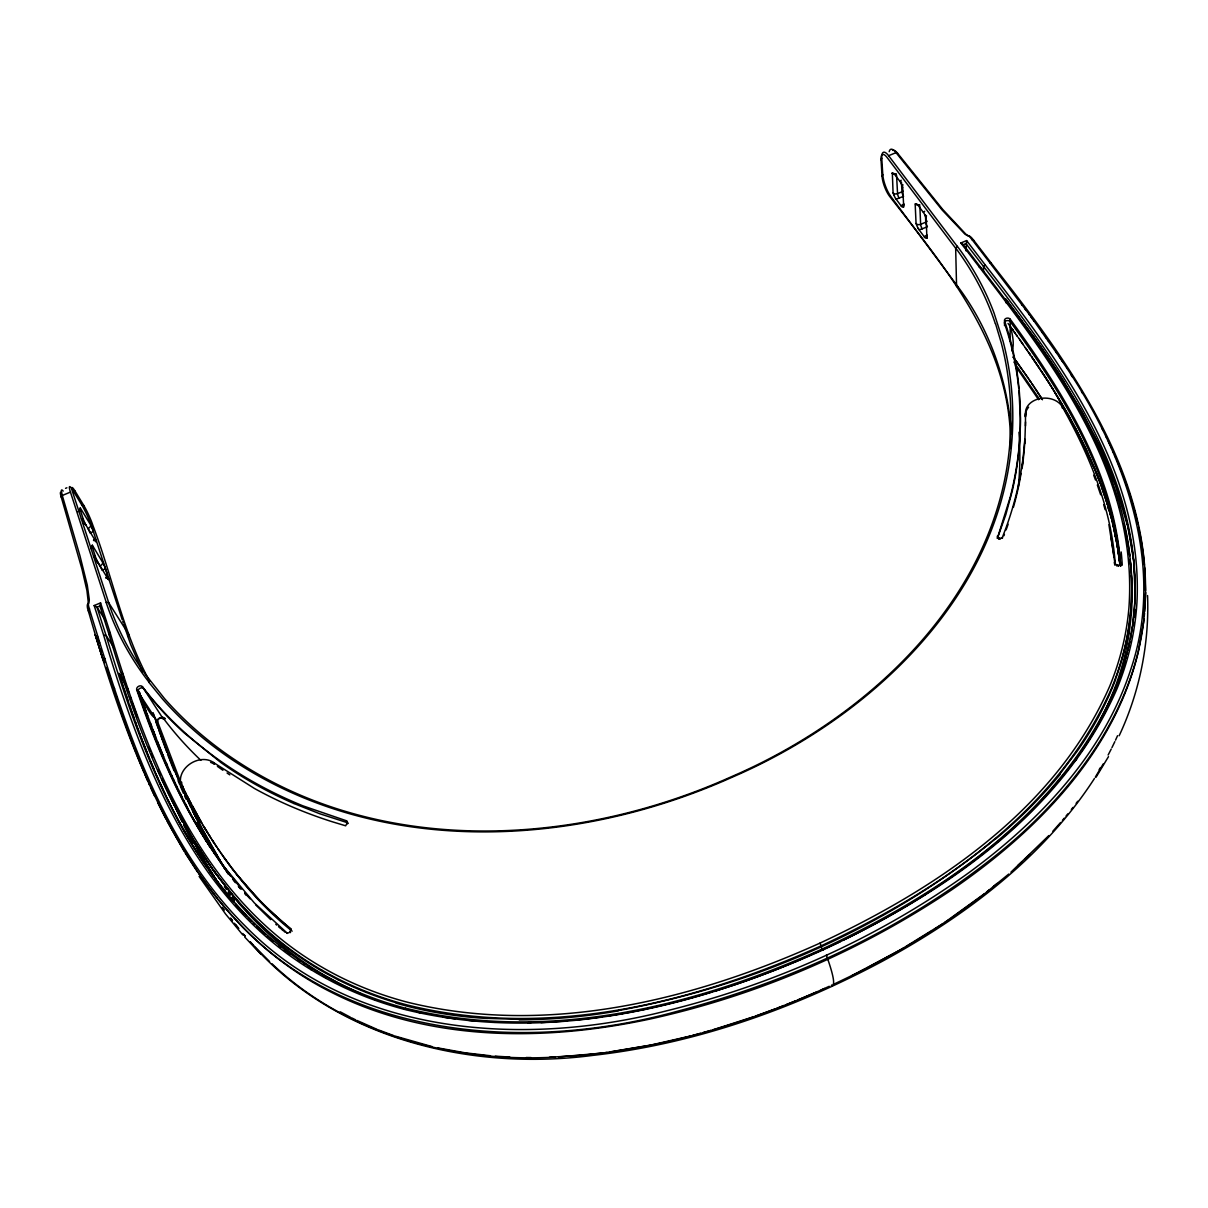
<?xml version="1.0" encoding="UTF-8"?>
<svg xmlns="http://www.w3.org/2000/svg" width="1208" height="1208" viewBox="0 0 1208 1208"><rect width="100%" height="100%" fill="white"/><g stroke="black" fill="none" stroke-linecap="round" stroke-linejoin="round"><path stroke-width="1.5" d="M997.4 538.224L1009.903 498.179M998.714 539.327L998.714 538.028A1.993 1.57 -1.1 0 1 997.4 536.05M999.982 539.327L999.982 538.315A1.993 1.57 -1 0 0 1002.444 537.258L1006.355 526.914A476.42 362.868 -15.7 0 0 1023.327 455.582L1024.852 439.184M1002.444 538.27L1002.444 537.258M1004.543 325.752L1004.558 320.966A3.065 2.25 -2.9 0 1 1006.445 318.263A3.065 2.25 -2.9 0 1 1010.25 319.229C1063.191 392.102 1114.606 473.747 1120.722 565.903M1010.084 341.275L1010.25 319.229M1115.301 564.68C1111.556 508.583 1089.586 455.325 1062.27 406.779A19.162 14.496 -1.1 0 0 1040.707 398.444A19.162 14.496 -1.1 0 0 1025.501 412.955L1025.426 416.971A19.117 14.481 -1 0 1 1026.166 412.789M1025.516 421.909L1024.792 443.17M1145.667 592.539L1143.583 622.392L1138.329 651.867M1135.309 600.814L1133.859 562.596M1062.225 407.987L1062.27 406.779M1134.871 600.738L1134.976 579.614L1133.602 560.316M1134.825 601.811L1132.636 625.261M1134.886 609.376L1134.297 616.911M1144.671 611.49C1155.044 480.271 1072.04 366.492 995.135 268.176L973.316 239.788M1024.127 451.475L1024.807 441.584M1116.841 566.039L1116.917 565.012A2.038 1.616 3.1 0 1 1115.407 563.517M1118.261 566.356L1118.351 565.344A2.054 1.616 3.2 0 0 1120.903 563.728M1144.55 613.045L1144.263 616.14M1024.158 449.889L1023.267 459.553A475.242 362.491 -15.7 0 1 1022.225 467.375M1133.753 622.301L1133.361 625.533M1144.036 618.421C1133.723 711.92 1073.187 791.542 1002.625 849.934C908.356 927.17 795.377 980.141 677.899 1011.126C527.443 1052.802 342.136 1039.937 232.751 916.419M1132.485 626.333L1130.311 639.213M1128.831 627.299L1130.809 610.282A398.142 321.177 -10.9 0 0 1131.413 575.582M310.954 969.692C192.812 897.665 141.291 761.584 103.616 635.151L94.164 605.555L100.551 602.883L99.917 605.978L108.962 634.23C147.195 761.84 200.015 899.96 321.524 969.918M1129.888 641.357L1127.985 649.98M100.551 602.883L110.26 633.113C148.463 760.209 201.162 897.665 322.204 967.306A373.785 308.04 -18.8 0 0 406.809 1002.051C545.941 1036.54 692.199 1000.677 820.066 943.07C937.65 888.137 1056.139 809.058 1109.774 686.069A369.24 300.279 -9.6 0 0 1128.891 608.183C1139.265 465.88 1042.111 349.293 960.843 242.989L966.611 240.573L966.023 250.871M1137.921 653.558C1112.84 754.94 1034.592 833.248 950.756 890.462C859.719 951.421 757.159 995.498 650.115 1019.024C544.491 1041.643 428.462 1041.976 330.328 991.768C187.376 919.756 130.041 755.438 88.32 610.84L88.139 610.206A20.294 14.934 -28.4 0 1 87.323 604.725M87.655 604.679L87.791 604.106A19.041 13.892 -29.1 0 0 88.169 601.373L86.946 590.606L81.963 569.074L61.276 497.213L62.272 495.476L70.442 492.109A17.788 2.114 65.5 0 1 73.099 490.705L75.138 491.233L83.714 505.367A15.84 1.857 65.6 0 1 92.971 525.631C112.586 577.107 122.944 632.63 149.671 681.252M1126.928 654.283L1127.457 652.124M88.758 603.426L88.833 603.139A22.59 16.474 -29.1 0 0 89.271 599.304L87.278 585.125L79.97 555.876L62.272 495.461L61.276 497.213L61.004 496.322A16.233 2.084 65.9 0 1 60.642 494.887A15.991 2.054 65.7 0 1 61.019 492.32M1125.78 658.587L1126.354 656.427M1125.177 660.731L1124.255 663.962M1123.923 665.034L1123.274 667.178M1122.942 668.25L1121.9 671.482M1121.553 672.554L1120.828 674.683M1120.465 675.755L1119.71 677.899M1116.645 682.958L1116.66 682.898A369.361 302.951 -9.1 0 0 1129.465 630.954L1131.383 613.709A400.573 328.274 -10.3 0 0 1130.446 562.747L1130.446 562.46M1006.113 529.889L1006.34 529.24A475.71 362.642 -15.7 0 0 1008.121 524.242M1116.358 683.758L1116.328 683.819A390.426 319.184 -9.9 0 1 1089.571 738.888M1119.318 678.971L1113.731 693.226M1115.513 679.032L1115.679 678.609A368.516 297.47 -10 0 0 1128.785 627.284M1004.422 534.434L1003.939 535.733M997.4 538.36L1005.841 514.548L1012.183 491.233A490.252 372.864 -16.3 0 0 1020.367 418.089L1018.978 390.561M1119.152 735.763C1139.612 692.124 1149.397 643.713 1147.555 595.544M1113.051 694.781L1105.109 711.784A425.307 341.396 -11.9 0 1 1052.425 788.009M1115.513 740.172L1117.551 735.702M1010.477 448.546C1012.984 347.934 947.45 270.698 889.45 196.134A15.1 4.545 69.3 0 1 882.051 176.232L882.791 174.632L881.765 158.203A16.957 5.149 69.5 0 1 888.62 155.696L896.004 152.646L897.589 153.28L942.587 209.271L965.705 234.02A18.513 13.107 -4.3 0 0 968.59 235.847L969.148 236.104M882.051 176.232L881.025 159.818L881.765 158.203M1111.934 747.616L1114.833 741.667M1108.129 755.015L1111.209 749.096M223.269 865.849L254.375 902.95L286.658 932.636A2.159 1.797 -34.6 0 0 289.92 931.7L291.309 929.073C265.7 908.673 243.412 884.316 224.28 857.786M206.583 841.553C176.292 794.562 154.805 742.558 136.731 689.813A3.262 2.476 -29.9 0 1 138.542 686.34A3.262 2.476 -29.9 0 1 142.408 686.703A509.701 385.563 -14.8 0 0 219.524 760.376A489.119 371.264 -15.3 0 0 302.966 805.857L346.243 820.715A2.069 1.706 -29.3 0 1 347.149 822.98L345.654 825.804L331.777 821.606A476.36 362.793 -15.7 0 1 254.435 788.462L213.393 762.475L214.405 764.075M1103.297 763.834L1095.399 776.955M1099.144 769.692L1100.262 767.82M1096.079 777.167L1108.491 756.631M98.331 637.371L97.259 639.138L99.615 642.731M110.049 632.448L108.962 634.23L111.015 637.386M142.499 671.663L130.63 644.377L127.882 636.48L128.954 634.759L108.69 602.716L72.767 492.502A16.006 1.887 65.5 0 1 75.138 491.233M158.263 728.53L156.542 723.607L157.659 721.871A3.186 2.446 -30.3 0 1 163.186 718.805L165.375 718.7M1094.493 778.42C1042.851 858.224 964.392 916.661 881.825 961.553C792.101 1009.344 694.343 1043.969 592.992 1055.369C470.018 1071.556 333.906 1038.518 250.418 942.27M1077.219 758.171L1075.165 761.085M1076.147 803.335L1077.717 801.266M1071.345 809.496L1072.961 807.442M1059.567 774.404L1076.932 751.512A391.301 314.76 -11.1 0 0 1115.558 679.56M1011.594 434.231C1007.88 381.502 989.896 329.452 958.14 286.991L956.57 286.447L955.664 248.244L957.219 246.341L888.605 155.696M966.611 240.573L985.048 264.703L983.478 266.621L983.523 272.072M1066.045 816.019L1067.827 813.845M1062.421 820.338L1064.248 818.178M1060.579 822.497L1052.878 831.195M1052.697 788.175L1032.13 810.175A509.187 402.536 -13.8 0 1 1009.737 831.255L998.019 841.508M1048.831 835.574L1010.93 872.176M1025.018 858.903L1029.609 854.539M1017.997 865.396L1021.545 862.165M1008.771 874.048L981.032 896.623L951.27 918.14M995.89 838.458C887.714 927.065 755.302 985.486 618.013 1010.628M997.989 841.538L978.389 857.378M993.399 886.566L997.189 883.441M986.951 891.73L989.533 889.662M984.339 893.784L944.55 922.55M949.156 919.56L934.282 929.375M943.101 923.501L899.734 950.273L851.519 975.822M932.153 930.734L915.045 941.334M924.981 894.781L906.106 906.393M912.901 942.617L906.423 946.438M904.248 947.691L867.404 967.819M865.23 968.922L858.707 972.229M856.517 973.316L834.622 983.825M843.441 940.111L850.221 936.789A677.522 514.155 -15.9 0 0 906.03 906.317M840.043 941.772L795.09 962.006M311 969.646A382.332 315.092 -18.8 0 0 404.257 1009.344C545.412 1044.331 693.845 1008.212 823.554 949.669C942.829 893.935 1062.783 813.467 1117.023 688.681A377.711 307.225 -9.7 0 0 1136.97 602.067C1143.296 472.132 1060.805 362.249 985.048 264.703M90.298 613.875L88.32 610.84L89.392 609.059C124.137 721.81 159.411 840.904 245.466 926.325C353.37 1036.283 524.347 1047.245 666.439 1010.87C774.615 984.263 878.352 937.785 968.876 872.674C1039.514 820.881 1103.84 753.46 1131.096 668.447C1165.826 564.8 1124.572 454.48 1066.679 367.896M829.262 986.287C774.101 1011.579 716.344 1031.466 656.926 1043.954M821.123 990.016L824.535 988.476M144.643 673.46L164.545 698.617A503.947 381.094 -14.7 0 0 223.978 752.237C371.007 857.65 572.199 848.439 731.474 776.684C873.324 715.574 1007.563 588.266 1010.824 424.491A505.895 383.676 -16.9 0 0 1001.205 342.649L995.528 323.699M148.629 682.022L162.325 698.768A505.473 382.151 -14.7 0 0 231.921 759.575C379.221 858.344 575.446 847.669 732.093 777.257C874.637 715.831 1009.556 587.873 1012.742 423.283A507.994 385.141 -16.9 0 0 1003.033 341.124L993.988 312.872A445.692 337.681 -15.1 0 0 957.325 246.296M815.913 992.251L797.809 999.937M102.952 659.372L103.465 660.142L95.16 634.608L102.952 659.372L104.975 658.511M960.843 242.989L963.274 244.68L965.902 243.578C1046.415 348.568 1141.228 462.86 1134.841 603.079A375.446 305.473 -9.7 0 1 1114.999 689.179C1060.76 813.271 941.515 893.361 822.754 948.809C693.709 1006.989 546.016 1043.138 405.616 1008.182M918.035 228.191A5.164 1.586 69 0 0 918.865 229.535A6.84 4.847 -5.7 0 0 922.293 228.825L927.412 226.696M894.131 195.53A6.433 1.948 69.3 0 0 895.823 198.837A6.735 4.726 -6.3 0 0 899.205 198.082L903.599 196.255M65.549 488.334L66.893 487.775M795.528 1000.873L786.302 1004.573M783.992 1005.494L777.031 1008.182M774.705 1009.073L755.468 1016.094M753.022 1016.955L713.279 1029.684M893.074 192.842L892.335 173.061M716.012 990.862L734.253 984.973A677.779 514.442 -16.1 0 0 795.015 961.885M710.712 1030.439L702.996 1032.629M700.413 1033.338L692.622 1035.422M689.979 1036.117L648.56 1045.584L609.995 1052.062M926.657 238.187L926.989 238.127A3.428 2.446 -5.3 0 1 927.276 235.545M926.883 238.142L926.219 218.542A3.473 2.446 -5.5 0 1 926.536 215.915M645.736 1009.163L627.058 1012.832M655.189 1044.331L603.502 1052.968L558.655 1056.94M915.528 203.805L915.77 203.774A12.956 4.017 69.1 0 1 916.102 203.774A6.433 1.993 69.2 0 1 917.778 204.952L923.365 212.412A6.991 4.938 -5.5 0 1 924.709 211.264M623.313 1013.497L606.658 1016.23M606.975 1052.47L584.717 1055.022M567.549 1020.896L541.018 1022.602M583.041 1055.203L549.368 1057.287M555.378 1057.091C453.951 1062.889 346.787 1035.045 271.906 963.697M519.349 1019.371L487.201 1018.389M526.159 1057.529L531.097 1057.574M106.863 667.405L106.651 668.447A5.738 0.8 65.9 0 0 107.557 671.301L108.086 672.599M509.806 1057.045L495.265 1056.169M490.463 1055.762L465.186 1052.832L437.568 1047.849M103.616 635.151L106.032 635.453L114.262 648.107M108.69 602.716L106.289 602.399L70.442 492.109M416.851 1012.017L421.396 1013.029M998.714 538.028L999.982 538.315M1116.917 565.012L1118.351 565.344M432.177 1046.626L395.439 1036.192M73.099 490.705L81.691 504.838L83.714 505.367M403.366 1008.62L406.341 1009.405M348.176 823.252A2.054 1.706 -29.3 0 0 347.315 822.663L319.758 813.754L293.982 803.531M393.733 1035.618L378.693 1030.016M979.25 267.149L980.851 267.723M374.133 999.394L375.341 999.831M973.708 240.301L972.138 239.713L989.79 262.71L991.375 263.299M377.047 1029.367L356.934 1020.458M968.197 235.968L967.684 235.726A20.551 14.541 -4.3 0 1 964.89 234.065L942.195 210.071L896.019 152.646A16.942 5.285 69.3 0 0 889.194 151.71M351.709 1017.891L355.62 1019.839M338.482 980.05L321.373 970.764A402.022 327.745 -18.1 0 1 275.182 938.087L274.744 937.816M335.009 982.3L336.111 982.859M332.834 981.168L333.921 981.742M350.411 1017.242L340.203 1011.806M325.284 977.106L326.356 977.695M323.17 975.913L324.227 976.502M94.164 605.555L97.002 607.201L105.806 620.897M316.873 972.259L317.915 972.878M314.805 971.005L315.832 971.64M311.724 969.118L309.686 967.85M307.663 966.566L308.674 967.2M303.646 963.954L304.642 964.603M227.059 773.029L229.807 774.872M297.727 959.937L299.69 961.281M217.41 766.385L222.921 770.281M288.108 953.006L290.011 954.411M284.348 950.152L286.221 951.587M278.822 945.773L280.649 947.253M291.339 929.964L262.151 903.418L235.771 873.263M292.14 931.172C269.656 913.037 249.573 891.912 232.298 868.763M284.076 931.383L285.028 932.153M283.155 930.613L281.283 929.043M273.37 941.289L270.109 938.495M280.362 928.257L278.519 926.672M275.877 940.443L276.119 940.655A404.363 334.933 -17.9 0 0 322.536 974.131L339.705 983.659A373.891 310.969 -19 0 0 360.044 993.338M275.786 940.368L275.454 940.081A478.776 391.996 -14.3 0 1 235.394 899.145L213.408 870.696L192.253 837.824A785.064 616.503 -7.6 0 1 183.495 822.497M275.786 924.271L276.692 925.071M267.376 936.094L268.282 936.895M265.564 934.479L261.97 931.217M263.525 933.603L264.431 934.433M270.698 919.62L255.613 904.792M261.094 930.386L256.715 926.234M269.58 961.523L254.858 946.755M259.977 930.266L260.868 931.096M253.272 922.867L254.979 924.558M251.566 921.16L248.214 917.733M114.639 688.802L111.71 684.679M246.553 916.011L235.333 903.72M244.665 937L260.807 954.109M823.554 949.669L822.754 948.809L822.92 949.805M253.756 945.577L250.464 941.998M242.264 912.1L243.88 913.867M232.208 916.087L218.074 899.613M244.696 892.818L250.086 898.858M240.664 910.334L235.907 904.958M831.346 985.396L832.146 986.287L831.95 985.064A65.021 7.897 65.4 0 0 827.767 959.212L826.438 955.09M243.986 934.675L245.058 935.913M244.862 893.709L246.341 895.415M233.778 901.938L229.218 896.547M241.54 889.133L224.537 867.737M234.488 897.378L212.668 869.277L194.216 841.1M242.793 933.497L244.922 936.034M232.057 900.443L229.022 896.789M242.778 934.916L225.564 914.003L199.109 876.389M239.093 886.823L240.513 888.56M228.463 895.641L214.163 877.295M238.701 928.423L235.575 924.603M238.369 886.355L240.332 888.756M228.282 895.883L226.787 894.041M234.397 923.274L238.55 928.423M226.047 893.135L223.133 889.45M217.017 898.299L198.429 873.324M233.491 879.847L234.881 881.598M232.51 920.738L230.441 918.095L232.389 920.677M232.646 879.092L235.484 882.731M222.408 888.514L218.135 882.942M989.79 262.71L1031.194 316.979L1060.367 358.399M963.274 244.68C1044.558 350.788 1141.137 467.405 1130.899 609.496A370.916 301.789 -9.6 0 1 1111.753 687.805C1057.906 811.202 939.205 890.704 821.168 945.819C692.894 1003.591 546.091 1039.635 406.537 1004.814A375.492 309.58 -18.8 0 1 321.539 969.888M230.773 876.329L207.338 842.505M1006.355 299.901L1033.55 336.594M1021.56 304.386L1022.134 305.141M902.648 187.255L902.18 186.002A16.988 5.164 69.3 0 0 901.938 185.368L901.636 184.658A6.508 1.993 69.4 0 0 899.9 181.306L894.449 174.194A6.825 4.741 -6.4 0 0 896.427 173.937M1025.094 309.067L1025.713 309.882M228.886 864.233L233.144 870.017M895.823 198.776L901.198 205.949A6.78 4.787 -6 0 1 903.78 204.152A3.367 1.027 69.3 0 0 904.233 204.65M918.865 229.535L924.377 236.904A6.886 4.907 -5.3 0 1 926.989 235.077M1028.808 314.035L1029.443 314.895M229.852 875.423L224.008 867.48L226.002 870.44M1030.741 316.632L1032.704 319.274M1033.353 320.165L1034.018 321.056M1008.031 323.427L1010.809 327.217M232.193 897.725L234.186 900.458M955.664 248.244L887.155 157.569A15.251 4.621 69.5 0 0 884.241 154.76A15.251 4.621 69.5 0 0 881.025 159.833M214.677 878.276L217.44 882.021L206.704 864.913M224.401 910.092L222.363 907.299M1010.401 326.658L1012.666 329.769M229.731 865.487L221.019 853.195M232.057 897.348L233.944 899.93M213.484 876.374L200.468 857.559M1012.047 328.923L1013.285 330.614M218.572 859.386L223.601 866.438M213.982 877.34L208.622 869.805M1012.772 329.905L1014.207 331.898M1013.95 331.536L1017.589 336.639M1017.574 363.2L1013.029 356.889L1013.95 358.142M1014.252 358.565L1021.772 368.984M958.14 286.991L891.006 196.723A16.776 5.059 69.4 0 1 882.791 174.616M1041.825 331.777L1042.564 332.819M1014.826 332.759L1015.445 333.619M1014.524 332.321L1015.143 333.182M1016.668 361.932L1027.963 377.817M1013.89 362.053L1014.494 362.883M1033.565 336.639L1037.446 342.075M1015.082 363.729L1039.227 398.776M228.252 892.244L230.199 894.992M1045.554 337.002L1046.339 338.089M1016.366 334.903L1017.287 336.202M1015.309 365.737L1038.593 399.697M226.394 860.926L217.817 848.56M222.997 866.06L206.432 841.055M1047.91 340.309L1048.695 341.426M1038.729 343.887L1005.524 298.814A77.04 25.081 68.6 0 1 1006.022 302.695M1018.208 337.5L1018.827 338.376M1022.753 370.418L1030.001 380.807M205.33 864.837C233.808 906.151 269.807 942.753 312.857 968.876A380.022 313.295 -18.8 0 0 405.586 1008.257M1037.446 342.226L1041.281 347.542M228.387 892.138L230.215 894.735M1038.729 344.053L1042.564 349.369M1019.129 338.814L1023.206 344.658M214.012 852.863L219.856 861.274M1020.05 340.127L1027.389 350.682M1041.281 347.723L1045.101 353.053M1025.305 347.678L1030.515 355.182L1028.431 352.192M1042.564 349.565L1047.638 356.753M1034.652 361.222L1031.556 356.692L1048.831 382.589L1045.841 378.059M1029.473 353.702L1032.583 358.202M224.416 886.717L226.319 889.481M207.308 867.918C158.686 798.367 131.219 717.25 106.485 636.842L97.002 607.201L99.917 605.978L101.865 609.028M1056.049 352.041L1056.894 353.264M1045.101 353.264L1051.413 362.325M1033.625 359.742L1038.759 367.277M1028.839 379.146L1031.028 382.302M197.433 871.874L185.232 853.09M1035.679 362.732L1036.706 364.242M1047.638 356.979L1057.604 371.717M1030.349 381.366L1034.078 386.847M219.931 851.715L211.611 839.228M209.588 846.28L215.296 854.751M1037.732 365.798L1042.821 373.363M1031.859 383.6L1037.853 392.54M219.312 884.905L221.2 887.729M204.726 864.113L192.012 844.165M1061.258 359.742L1063.055 362.43M1059.325 356.753L1066.74 368.017M110.517 679.379L110.532 679.817M213.408 762.459A20.264 15.961 -31.2 0 0 189.188 764.513A20.264 15.961 -31.2 0 0 181.728 786.272L183.888 789.534A20.204 15.931 -31.2 0 1 182.71 785.864M1051.398 362.581L1060.065 375.507M228.387 874.23L226.5 871.376M286.658 932.636L287.172 933.437M226.953 871.874L227.889 873.309M1041.809 371.898L1044.829 376.428M1034.863 388.085L1039.001 394.321M218.708 884.226L206.221 864.324M289.92 931.7L290.524 932.606M212.88 841.13L216.806 847.08M1043.833 374.978L1046.838 379.508M225.096 869.05L226.968 871.919M219.826 885.555L203.457 858.948L190.773 835.468M136.731 689.813L157.659 721.871L181.532 784.475M1037.838 392.615L1040.737 396.994M142.408 686.703L163.186 718.805M228.176 873.595L213.454 850.16L197.644 821.198M205.3 839.651L210.871 848.182M1057.604 372.019L1063.704 381.215M1039.318 394.91L1042.474 399.682M199.229 855.657L193.189 846.083M224.643 868.522L222.816 865.668M1047.834 381.154L1050.809 385.714L1048.831 382.709M1040.798 397.19L1042.262 399.486M1070.681 374.133L1072.659 377.228M1060.065 375.839L1081.19 410.463L1099.129 444.982M208.591 834.517L213.741 842.399M1049.828 384.265C1075.996 425.427 1098.646 469.55 1111.013 516.933M221.411 863.267L223.238 866.166L203.291 831.935L184.28 793.143M1050.809 385.82L1068.008 414.419L1083.485 444M221.91 864.233L219.222 859.915M1063.704 381.577L1083.41 415.024L1099.144 445.797M1051.79 387.391L1052.787 388.961M213.499 869.956L215.251 872.765M94.979 557.507L95.628 558.549M96.278 559.591L101.94 569.542M95.236 556.329A9.302 1.117 65.6 0 0 97.622 561.886L108.433 579.614A3.639 2.673 -28 0 0 105.972 578.104M210.736 837.703L199.939 820.247M209.875 836.419L202.763 825.019M92.321 545.201L103.48 563.743A13.545 1.616 65.7 0 1 103.888 564.68M206.674 841.523C177.017 795.075 155.877 743.841 138.059 691.852A3.262 2.476 -29.9 0 1 139.871 688.364A3.262 2.476 -29.9 0 1 143.722 688.726A505.759 383.057 -14.9 0 0 183.978 732.727L220.717 762.414A489.18 371.581 -15.3 0 0 293.967 803.546M82.899 520.165L83.548 521.222M84.198 522.264L96.127 541.954A3.594 2.582 -27.4 0 0 93.544 540.505M1054.735 392.117L1076.962 431.331L1095.309 470.32M205.783 840.073L199.411 829.383M218.331 858.465L215.719 854.131M184.205 851.398L167.112 821.229M204.046 826.936L206.93 831.693M221.547 863.116L201.751 827.782L182.151 785.88M192.419 844.875L190.094 840.995M1081.492 391.558L1082.61 393.43M189.701 840.3L190.849 842.233M201.993 833.777L200.256 830.847M193.084 839.288L192.842 838.865A783.63 615.551 -3.8 0 1 183.269 821.969L180.475 816.865M189.928 840.723L188.297 837.929M214.858 852.682L212.306 848.333M189.294 839.666L187.678 836.872M188.055 837.552L185.247 832.659M198.55 827.918L199.622 829.775M187.436 836.48L184.643 831.602M202.083 823.448L181.713 786.287M201.223 822.165L191.8 805.781M197.704 826.438L198.761 828.31M211.476 846.884L203.05 831.633M196.859 824.973L197.901 826.831M185.005 832.236L183.435 829.488M197.055 825.336L192.948 817.982M184.401 831.164L182.846 828.431M208.471 844.452L210.132 847.412M110.758 679.364L109.097 676.404L109.596 677.975M182.257 827.359L183.193 829.035M195.077 821.833L191.03 814.479M181.668 826.302L182.604 827.963M116.753 697.182L113.703 690.991M181.079 825.245L182.015 826.906M196.617 813.83L192.223 805.781M180.49 824.173L181.427 825.834M346.243 820.715L347.315 822.663M347.149 822.98L347.617 823.826M180.838 824.762L178.754 820.987M180.249 823.69L177.621 818.858M189.143 810.976L191.196 814.796M176.489 816.729L177.938 819.417M189.309 811.263L185.458 803.939M180.958 817.725L176.051 808.409M175.356 814.585L176.806 817.257M191.362 804.166L183.012 788.235A20.234 15.946 -31.2 0 1 181.668 782.15M200.634 829.67L202.174 832.629M201.434 828.416L192.465 810.719M192.918 843.622L183.51 824.898M174.254 812.455L175.673 815.113M187.451 807.729L183.661 800.421M178.708 813.452L173.892 804.166M165.994 819.1L157.976 803.109M173.152 810.311L174.556 812.969M187.149 796.042L188.826 799.303M172.049 808.167L173.439 810.81M1102.194 428.81L1103.1 430.592M170.977 806.023L172.351 808.65M196.934 822.316L199.894 828.205M183.812 800.662L180.158 793.369M190.003 833.913L184.628 823.041M169.89 803.879L171.249 806.506M184.688 791.165L186.319 794.426M172.91 802.036L174.329 804.905M171.778 799.907L173.182 802.746M182.03 797.129L178.452 789.836M170.177 804.347L167.776 799.575M196.058 817.937L182 787.948M183.782 822.286L196.949 847.82A760.496 603.471 -4 0 0 206.553 864.641M109.4 675.438L108.388 673.294M169.105 802.188L166.734 797.431M1105.788 435.982L1106.664 437.794M183.48 821.908L196.542 847.321A773.558 613.377 -6.3 0 0 206.07 864.052M170.102 796.314L172.185 800.617M1084.195 445.435L1087.608 452.683M181.442 817.635L182.801 820.489M165.707 795.272L166.991 797.854M176.761 786.302L178.558 790.032M167.655 791.391L169.694 795.649M109.203 674.547L108.66 673.4M165.949 795.695L163.654 790.968M1108.415 441.433L1110.001 444.786M190.909 807.382L180.445 784.4M164.922 793.52L159.683 782.331M1099.25 445.254C1116.811 482.022 1129.329 521.403 1133.784 561.977M175.1 782.769L176.866 786.499M168.033 792.01L161.736 778.541M1099.265 446.069L1115.633 485.571L1127.381 525.133M182.015 821.802L176.353 809.511M154.579 795.981L150.653 787.42M173.469 779.235L175.205 782.95M177.712 809.435L179.69 813.724M162.884 789.186L158.701 780.157M164.016 783.388L166.009 787.707M1110.771 446.462L1111.556 448.153M90.721 525.148L91.129 526.039A8.758 1.027 65.6 0 1 93.288 531.188A7.157 5.134 -27.2 0 1 90.132 533.06L89.996 532.683M171.853 775.717L173.559 779.417M1088.287 454.646L1094.116 467.964M162.068 779.085L163.367 781.954M170.268 772.184L171.944 775.868M1113.081 451.535L1113.836 453.242M158.912 780.504L156.783 775.838M148.81 783.312L149.732 785.366M184.733 796.208L186.002 799.077M170.358 772.335L166.372 763.23M157.946 778.33L155.832 773.679M181.925 787.842L168.788 756.087M158.263 770.432L160.151 774.751M147.905 781.274L146.138 777.212M1114.591 454.948L1115.95 458.074M157.961 769.964L159.833 774.253M154.896 771.504L156.028 773.981M178.859 780.776L180.385 784.309M167.278 765.313L166.674 763.924M180.415 786.287L183.465 793.354M155.092 771.806L150.321 760.678M179.69 782.633L175.19 772.003M166.417 763.365L163.442 756.329M154.156 769.632L149.43 758.503M144.613 773.679L145.368 775.445M1116.63 459.644L1118.608 464.37M143.873 771.912L136.474 753.807M178.074 780.7L179.826 784.883M163.563 756.601L160.921 750.168M162.687 754.456L163.125 755.529M1094.735 469.459L1101.152 485.329M174.45 770.221L173.726 768.454L174.42 770.176M161.978 752.811L160.483 749.096M151.227 753.852L152.54 757.069M149.581 758.76L147.663 754.169M148.69 756.586L142.544 741.168M1119.257 465.956L1119.907 467.541M1095.928 471.815L1100.594 483.819M820.066 943.07L821.274 946.438A22.469 2.794 65.2 0 0 822.135 949.911M89.739 532.033L88.048 528.545A3.564 2.552 -27.2 0 0 90.525 524.74L80.226 507.873A3.609 2.567 -27 0 1 79.2 510.727M172.986 766.642L159.788 731.897M160.543 749.277L158.339 743.75M159.622 746.967L160.06 748.039M158.761 744.823L159.199 745.895M108.192 672.312L107.346 669.836M174.012 770.719L170.041 760.632M148.629 747.405L150.139 750.968M146.938 752.222L140.898 736.85M1120.511 469.066L1121.115 470.591M170.177 759.606L170.872 761.372M158.429 744.007L156.345 738.722M157.493 741.606L157.916 742.678M135.87 752.252L134.133 747.812M155.651 736.956L156.376 738.783M1121.719 472.132L1122.308 473.657M150.29 722.822L155.696 737.016M155.002 735.249L153.658 731.716M167.414 752.539L164.122 743.796M133.575 746.363L130.358 737.861M141.834 739.175L139.267 732.516M167.535 754.064L169.392 758.971M152.948 729.904L153.627 731.655M1122.896 475.197L1123.47 476.737M1093.693 475.137L1095.55 480.044M140.188 734.841L137.667 728.197M1107.6 506.786L1108.702 509.716M151.619 726.355L147.029 713.943M166.915 752.433L161.147 736.654M1124.059 478.277L1124.618 479.818M926.083 218.165L925.826 217.485A8.849 2.748 69.1 0 0 923.395 212.215M918.699 204.998A3.443 2.416 -5.8 0 1 915.166 203.895L916.057 223.51L917.083 226.153A8.305 2.552 69 0 0 917.899 227.965M138.558 730.493L136.882 726.038M129.86 736.518L126.508 727.307M163.458 742.044L160.332 733.392M146.379 712.146L147.678 715.695M136.957 726.159L134.541 719.56M1101.213 486.099L1107.54 504.929M145.821 710.591L146.364 712.131M135.387 721.825L136.172 724M1125.161 481.312L1127.29 487.307M145.624 710.077L145.987 711.089M145.247 709.02L145.624 710.047M145.428 709.534L144.507 706.952M143.239 703.373L144.869 707.979M136.625 715.181L137.214 716.842M134.601 719.621L133.409 716.284M125.602 724.8L126.055 726.053M160.151 732.894L156.602 722.852M160.407 734.6L158.973 730.538M136.534 715.03L137.108 716.676M133.016 715.166L134.133 718.398M125.164 723.562L124.288 721.101M135.462 711.874L136.036 713.52M135.371 711.739L135.945 713.384M132.563 713.973L133.348 716.193M156.421 722.339L156.074 721.342M102.091 569.98L102.227 570.372A7.263 5.285 -27.8 0 0 105.338 568.319A6.689 0.8 65.7 0 0 103.994 564.921M143.42 703.871L142.046 699.945M134.299 708.567L134.873 710.229M131.838 711.844L132.623 714.064M123.865 719.877L123.02 717.476M155.349 719.258L156.783 723.35M134.209 708.447L134.783 710.093M131.068 709.625L132.17 712.856M1097.332 484.967L1100.669 494.782M127.882 636.48L124.635 626.952M155.726 720.33L153.929 715.166M154.85 717.809L154.669 717.295A34.368 4.379 66.1 0 1 140.581 695.702M141.366 697.998L142.167 700.293M133.152 705.276L133.726 706.922L133.076 705.17M130.298 707.405L131.4 710.651M122.612 716.314L118.067 702.965M141.276 697.741L141.623 698.753M140.687 696.05L141.457 698.254M130.63 708.432L128.018 700.776M129.528 705.2L130.253 707.329M153.084 712.69L154.141 715.755M140.928 696.729L139.358 692.154M131.944 701.878L132.518 703.524M140.083 694.253L139.101 691.384M1111.873 518.61L1112.885 521.584M130.887 698.692L130.328 697.046L130.826 698.601M127.64 699.674L128.365 701.818M1127.804 488.817L1128.317 490.327M126.9 697.469L127.791 700.157M127.051 697.967L125.421 693.06M126.16 695.264L126.689 696.865M123.745 624.249L124.198 625.623M122.778 621.365L123.261 622.83M128.305 691.036L128.667 692.124M122.265 619.84L105.338 568.319M127.58 688.847L127.218 687.76L127.55 688.802M124.696 690.855L125.587 693.573M117.72 701.908L114.413 691.882M123.971 688.666L125.028 691.927M1128.816 491.837L1129.782 494.782M1115.573 494.616L1115.905 495.612M122.884 685.374L123.941 688.635M1113.55 523.592L1114.531 526.597M107.572 575.174L91.974 527.322A17.607 2.069 65.6 0 0 81.706 504.838M122.159 683.184L123.231 686.446M1112.523 523.366L1113.806 527.428M92.155 546.484L95.356 556.465A7.429 5.391 -27.8 0 0 93.544 556.646M120.392 677.718L122.506 684.256M114.111 690.946L113.205 688.137M79.985 508.311A6.81 0.815 65.6 0 0 80.257 509.927L83.126 518.73A8.637 1.027 65.6 0 0 85.134 523.592L85.813 525.133A3.624 2.597 -27.3 0 0 83.382 523.698M123.639 676.888L124.001 677.96M121.102 679.908L121.449 680.995M122.265 672.584L122.612 673.656M120.74 678.805L119.305 674.336M112.057 684.574L112.903 687.216M119.094 673.671L119.698 675.544M111.8 683.773L110.789 680.602M1116.887 498.647L1117.204 499.659M98.12 641.629L98.618 643.169M100.385 648.802L100.883 650.357M104.25 661.033L104.734 662.588M1130.25 496.246L1130.718 497.726M1131.171 499.206L1132.077 502.181M62.257 495.386L61.955 494.389A18.044 2.295 65.9 0 1 61.578 492.879M1108.053 505.956L1111.556 518.957M1119.061 505.774L1119.665 507.813M1132.515 503.661L1133.361 506.59M1114.893 534.253L1115.935 537.832M1115.981 534.555L1116.57 536.609M1103.719 504.672L1105.139 509.655M1133.768 508.07L1134.584 511.014M1134.976 512.479L1135.746 515.439M1111.436 517.87L1112.085 520.98M1111.964 519.878L1117.023 543.509L1120.194 565.737M1136.124 516.903L1136.849 519.817M1112.462 521.886L1118.502 552.313M1112.976 523.804L1114.078 529.134M1137.196 521.282L1137.876 524.212M1127.759 525.782L1133.587 560.21M1113.927 527.836L1114.984 533.241M1108.929 524.71L1115.06 564.106M1138.54 527.156L1139.461 531.52M1114.833 531.882L1115.845 537.349M1139.748 532.97L1140.594 537.349M1115.679 535.944L1116.66 541.471M1114.274 562.324L1114.803 565.087M1116.464 540.021L1120.103 564.936M1110.922 536.428L1114.078 556.979M1140.865 538.813L1141.847 544.612M1117.204 544.204L1120.043 565.51M1142.073 546.061L1143.1 553.294M1143.296 554.729L1144.384 564.816M1130.084 559.41L1130.144 559.968A398.142 321.177 -10.9 0 1 1131.02 569.346M1018.767 388.493L1017.242 376.171A507.858 385.548 -16.7 0 0 1005.63 326.598M1120.707 566.054C1112.9 474.759 1063.085 394.004 1010.235 321.69A3.065 2.25 -2.9 0 0 1006.43 320.739A3.065 2.25 -2.9 0 0 1004.543 323.427M1144.625 567.669L1145.531 590.591M896.547 175.19L897.559 193.627A3.367 1.012 69.3 0 0 899.205 198.082M901.44 182.015L901.953 191.815A3.352 1.027 69.3 0 0 902.935 195.137M919.847 205.949L920.632 224.326A3.397 1.057 69 0 0 922.293 228.825M925.464 214.888L925.751 222.197A3.397 1.057 69 0 0 927.185 226.364M1025.501 412.955L1025.456 425.911M955.8 248.184A445.616 337.772 -15.2 0 1 995.347 323.744M904.188 204.363A3.382 2.386 -6 0 0 903.72 207.051L902.708 187.406A3.413 2.386 -6.1 0 1 903.025 184.854M903.191 207.021A8.154 2.476 69.2 0 1 901.244 206.175M895.672 174.194A3.397 2.356 -6.4 0 1 891.942 173.167M892.41 173.212A8.426 2.567 69.4 0 1 894.403 173.937M916.057 223.51A3.413 2.416 -5.7 0 0 920.632 224.326L925.751 222.197A3.413 2.416 -5.6 0 0 927.125 221.185M144.749 673.385A444.68 337.576 -16.4 0 1 108.569 602.762M81.344 518.911A7.308 5.225 -27.3 0 1 83.126 518.73M92.306 545.201A3.654 2.643 -27.6 0 1 91.189 548.236M92.095 546.212A8.788 1.057 65.6 0 1 92.065 545.669M92.427 547.466A7.369 5.315 -27.6 0 1 90.962 548.659M102.635 561.901A3.624 2.627 -27.7 0 1 100.128 565.797M95.628 561.494A3.684 2.673 -27.8 0 1 98.09 563.004M61.638 492.985A17.773 2.265 65.9 0 1 63.178 491.097M89.558 608.983A21.442 15.764 -28.3 0 1 88.365 603.758M968.439 235.802A20.174 14.421 -4.7 0 1 971.972 239.758M969.375 235.922A19.086 13.635 -4.7 0 1 973.225 239.818M892.576 150.396A15.251 4.772 69.1 0 1 897.574 153.325M148.795 681.901A448.908 340.611 -16.3 0 1 106.153 602.46M926.581 238.006A8.788 2.718 69 0 1 924.422 237.191M919.786 204.771A6.946 4.877 -5.8 0 1 917.778 205.013M899.9 181.381A6.886 4.802 -6.1 0 1 901.213 180.249M893.965 195.167A16.595 5.043 69.3 0 1 893.512 194.02L893.074 192.872A3.352 2.356 -6.3 0 0 897.559 193.627L901.953 191.815A3.352 2.341 -6.2 0 0 902.98 191.181M108.403 577.515A9.226 1.102 65.7 0 1 108.524 579.266M105.806 577.575A7.323 5.361 -28 0 1 108.252 577.258M80.287 510.002A7.248 5.149 -27 0 1 78.037 511.618M96.338 541.471A6.765 0.8 65.6 0 0 96.051 539.81A7.218 5.21 -27.5 0 0 93.59 540.067M1018.963 432.253A500.052 384.552 -16.9 0 1 1019.824 453.785A479.863 369.724 -16.3 0 1 1018.359 486.477M200.89 760.33A488.5 375.311 -15 0 1 163.563 718.549M156.542 723.607A5.089 3.911 -30.3 0 1 158.928 718.383A5.089 3.911 -30.3 0 1 164.847 718.156M1010.19 326.371A32.646 10.706 68 0 1 1011.821 350.833M210.645 762.414A20.234 15.946 -31.2 0 1 213.982 764M1025.456 415.356A19.132 14.481 -1.1 0 1 1028.597 407.187M1023.282 457.968A475.71 362.642 -15.7 0 1 1021.802 468.825M1021.062 473.385A475.71 362.642 -15.7 0 1 1013.391 507.345M1004.588 320.951A512.026 388.342 -16.8 0 1 1020.383 415.673A490.161 372.502 -16.2 0 1 1009.948 498.194M1121.175 551.965A407.64 327.172 -10.7 0 1 1122.262 565.178M1101.666 485.087A549.157 444.061 -18.9 0 1 1113.429 523.683M1102.451 489.119A544.838 445.042 -22.3 0 1 1113.247 525.012M126.07 685.147A81.736 10.57 65.8 0 1 119.033 673.309M126.266 685.751A81.087 10.615 65.8 0 1 119.169 673.883M1005.328 298.708A77.644 25.172 68.7 0 1 1005.856 302.513M531.143 1022.587A429.172 347.33 -17.5 0 1 527.851 1022.663M495.235 1022.3A429.172 347.33 -17.5 0 1 492.547 1022.164M477.855 1021.198A429.172 347.33 -17.5 0 1 468.583 1020.367M455.446 1018.842A429.172 347.33 -17.5 0 1 442.959 1017.045M602.505 1016.774A511.694 406.054 -16.5 0 1 577.53 1019.869M712.297 991.813A600.663 465.488 -16.1 0 1 645.721 1009.042M617.998 1010.945A491.928 391.452 -16.7 0 1 519.289 1019.884M487.171 1018.495A395.575 321.554 -18.2 0 1 395.65 1003.018M394.714 1002.308A373.091 305.171 -19 0 1 338.542 979.975M274.337 937.544A475.137 386.062 -16.7 0 1 234.563 897.317M978.314 857.318A599.561 464.083 -15.2 0 1 924.875 894.66M1086.792 743.343A390.426 319.184 -9.9 0 1 1080.979 752.191M1129.072 552.147A478.006 391.407 -14.4 0 1 1129.555 555.378M1059.929 774.6A489.149 387.466 -13.4 0 1 996.132 838.579M1124.029 524.317A474.14 382.845 -12.4 0 1 1129.782 555.937M1128.468 632.01A389.973 322.959 -10.6 0 1 1128.302 635.197"/></g></svg>
